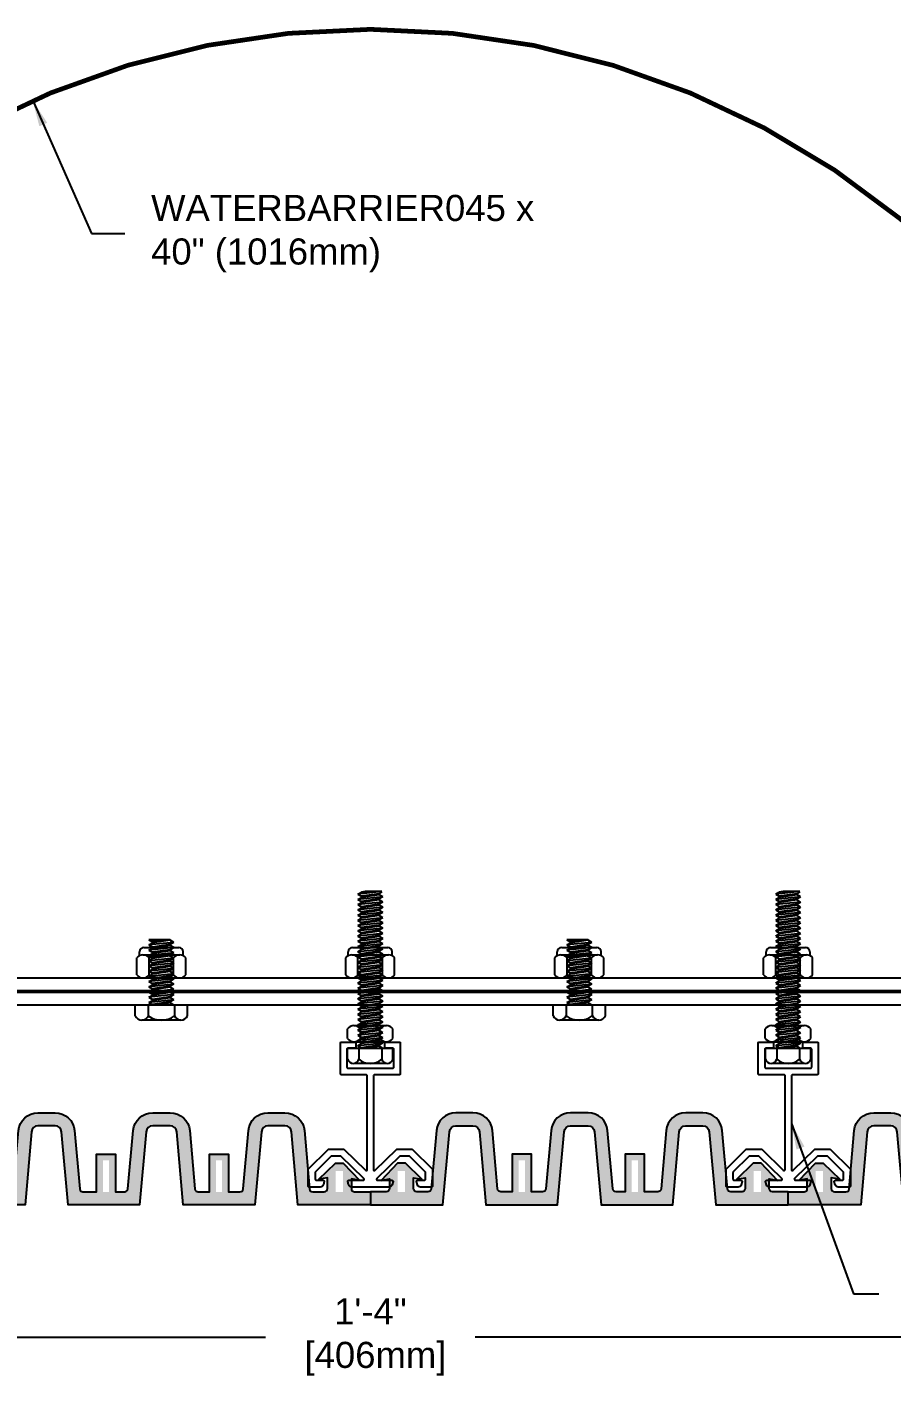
# Model space of a CAD drawing. Header units: inches. Extents: x 0 to 34.5, y -15.8 to 21.6.
# Drawn here: x 18.05 to 26.32, y -15.84 to -2.93 of the extents above; entities that cross this region are included whole.
import ezdxf

# ---------------------------------------------------------------- set-up
doc = ezdxf.new("R2010")
doc.units = ezdxf.units.IN
doc.header["$MEASUREMENT"] = 0
for name, color, linetype in [('Anchors', 4, 'Continuous'), ('Dimensions', 3, 'Continuous'), ('Fillers', 2, 'Continuous'), ('Metals', 7, 'Continuous'), ('Text', 2, 'Continuous')]:
    doc.layers.add(name, color=color, linetype=linetype)
doc.styles.add('Arial', font='arial.ttf')
doc.dimstyles.new('Arial', dxfattribs={"dimtxt": 0.25, "dimasz": 0.25, "dimexe": 0.25, "dimexo": 0.25, "dimgap": 0.25, "dimtad": 0, "dimtih": 1, "dimtoh": 1, "dimdec": 4, "dimzin": 0, "dimdsep": 46, "dimlunit": 4, "dimtxsty": 'Arial', "dimcen": 0.25, "dimadec": 0, "dimazin": 0, "dimtfac": 1, "dimtdec": 4, "dimtofl": 0, "dimtmove": 0, "dimatfit": 3, "dimfxl": 0, "dimfrac": 2, "dimtolj": 1, "dimtzin": 0, "dimarcsym": 0})

# ---------------------------------------------------------------- blocks, each defined once
blk = doc.blocks.new('*D0')
at = {"layer": 'Defpoints', "color": 0}
for p in [(13.334, -14.199), (29.334, -14.199), (29.334, -15.464)]:
    blk.add_point(p, dxfattribs=at)
at = {"layer": 'Dimensions', "color": 0, "lineweight": -2}
for p, q in [((13.334, -14.449), (13.334, -15.714)), ((29.334, -14.449), (29.334, -15.714)), ((13.584, -15.464), (20.331, -15.464)), ((29.084, -15.464), (22.337, -15.464))]:
    blk.add_line(p, q, dxfattribs=at)
at = {"layer": 'Dimensions', "color": 0}
for points in [[(13.584, -15.422), (13.584, -15.506), (13.334, -15.464)], [(29.084, -15.422), (29.084, -15.506), (29.334, -15.464)]]:
    blk.add_solid(points, dxfattribs=at)
at = {"layer": 'Dimensions', "color": 0, "insert": (21.334, -15.464), "char_height": 0.25, "attachment_point": 5, "style": 'Arial'}
blk.add_mtext('\\A1;1\'-4"\\P [406mm]', dxfattribs=at)
blk = doc.blocks.new('VS400')
h = blk.add_hatch(color=256)
h.paths.add_polyline_path([(3.106, 0), (3.791, 0), (3.854, 0.7, -0.388879), (3.916, 0.757), (4.084, 0.757, -0.388879), (4.146, 0.7), (4.209, 0), (4.894, 0), (4.957, 0.7, -0.388879), (5.018, 0.757), (5.182, 0.757, -0.388879), (5.244, 0.7), (5.306, 0), (6, 0), (6, 0.125), (5.849, 0.125, -0.414214), (5.818, 0.156), (5.818, 0.25), (5.898, 0.235), (5.74, 0.4), (5.665, 0.4), (5.508, 0.245), (5.588, 0.26), (5.588, 0.156, -0.414214), (5.557, 0.125), (5.449, 0.125, -0.388344), (5.418, 0.153), (5.368, 0.712, 0.388036), (5.182, 0.882), (5.018, 0.882, 0.388036), (4.832, 0.712), (4.782, 0.153, -0.388344), (4.751, 0.125), (4.623, 0.125), (4.623, 0.487), (4.439, 0.487), (4.439, 0.125), (4.351, 0.125, -0.388344), (4.321, 0.153), (4.271, 0.712, 0.388036), (4.084, 0.882), (3.916, 0.882, 0.388036), (3.729, 0.712), (3.679, 0.153, -0.388344), (3.648, 0.125), (3.541, 0.125), (3.541, 0.487), (3.357, 0.487), (3.357, 0.125), (3.249, 0.125, -0.388344), (3.218, 0.153), (3.168, 0.712, 0.388036), (2.982, 0.882), (2.818, 0.882, 0.388036), (2.632, 0.712), (2.582, 0.153, -0.388344), (2.551, 0.125), (2.443, 0.125, -0.414214), (2.412, 0.156), (2.412, 0.26), (2.492, 0.245), (2.335, 0.4), (2.26, 0.4), (2.102, 0.235), (2.182, 0.25), (2.182, 0.156, -0.414214), (2.151, 0.125), (2, 0.125), (2, 0), (2.694, 0), (2.756, 0.7, -0.388879), (2.818, 0.757), (2.982, 0.757, -0.388879), (3.043, 0.7)])
h.paths.add_polyline_path([(3.479, 0.125), (3.419, 0.125), (3.419, 0.425), (3.479, 0.425)], flags=17)
h.paths.add_polyline_path([(4.501, 0.125), (4.501, 0.425), (4.561, 0.425), (4.561, 0.125)], flags=17)
h.paths.add_polyline_path([(2.332, 0.125), (2.262, 0.125), (2.262, 0.325), (2.332, 0.325)], flags=17)
h.paths.add_polyline_path([(5.668, 0.125), (5.668, 0.325), (5.738, 0.325), (5.738, 0.125)], flags=17)
blk.add_lwpolyline([(4.751, 0.125), (4.623, 0.125), (4.623, 0.487), (4.439, 0.487), (4.439, 0.125), (4.351, 0.125, -0.388344), (4.321, 0.153), (4.271, 0.711, 0.388652), (4.084, 0.882), (3.916, 0.882, 0.388652), (3.729, 0.711), (3.679, 0.153, -0.388344), (3.648, 0.125), (3.541, 0.125), (3.541, 0.487), (3.357, 0.487), (3.357, 0.125), (3.249, 0.125, -0.388344), (3.218, 0.153), (3.168, 0.711, 0.388652), (2.982, 0.882), (2.818, 0.882, 0.388652), (2.632, 0.711), (2.582, 0.153, -0.388344), (2.551, 0.125), (2.443, 0.125, -0.414214), (2.412, 0.156), (2.412, 0.26), (2.492, 0.245), (2.335, 0.4), (2.26, 0.4), (2.102, 0.235), (2.182, 0.25), (2.182, 0.156, -0.414214), (2.151, 0.125), (2, 0.125), (2, 0), (2.694, 0), (2.756, 0.7, -0.388879), (2.818, 0.757), (2.982, 0.757, -0.388879), (3.043, 0.7), (3.106, 0), (3.791, 0), (3.854, 0.7, -0.388879), (3.916, 0.757), (4.084, 0.757, -0.388879), (4.146, 0.7), (4.209, 0), (4.894, 0), (4.957, 0.7, -0.388879), (5.018, 0.757), (5.182, 0.757, -0.388879), (5.244, 0.7), (5.306, 0), (6, 0), (6, 0.125), (5.849, 0.125, -0.414214), (5.818, 0.156), (5.818, 0.25), (5.898, 0.235), (5.74, 0.4), (5.665, 0.4), (5.508, 0.245), (5.588, 0.26), (5.588, 0.156, -0.414214), (5.557, 0.125), (5.449, 0.125, -0.388344), (5.418, 0.153), (5.368, 0.711, 0.388652), (5.182, 0.882), (5.018, 0.882, 0.388652), (4.832, 0.711), (4.782, 0.153, -0.388344)], format="xyb", close=True)
blk = doc.blocks.new('H14112')
for p, q in [((-0.155, 0.144), (0.155, 0.144)), ((-0.217, 0.104), (-0.217, 0)), ((-0.119, 0), (-0.085, -0.02)), ((-0.109, 0), (-0.109, 0.104)), ((-0.085, -0.02), (0.048, 0)), ((0.094, 0), (0.085, -0.005)), ((0.109, 0), (0.109, 0.104)), ((0.217, 0.104), (0.217, 0)), ((-0.217, 0), (0.217, 0)), ((-0.119, -0.05), (0.119, -0.025)), ((-0.119, -0.05), (-0.085, -0.03)), ((-0.119, -0.05), (-0.085, -0.07)), ((-0.119, -0.1), (0.119, -0.075)), ((-0.119, -0.1), (-0.085, -0.08)), ((-0.119, -0.1), (-0.085, -0.12)), ((-0.119, -0.15), (0.119, -0.125)), ((-0.085, -0.03), (0.085, -0.005)), ((-0.085, -0.02), (-0.085, -0.03)), ((-0.085, -0.07), (0.085, -0.045)), ((-0.085, -0.08), (0.085, -0.055)), ((-0.085, -0.07), (-0.085, -0.08)), ((-0.085, -0.12), (0.085, -0.095)), ((-0.085, -0.13), (0.085, -0.105)), ((-0.085, -0.12), (-0.085, -0.13)), ((0.119, -0.025), (0.085, -0.005)), ((0.119, -0.025), (0.085, -0.045)), ((0.085, -0.045), (0.085, -0.055)), ((0.119, -0.075), (0.085, -0.055)), ((0.119, -0.075), (0.085, -0.095)), ((0.085, -0.095), (0.085, -0.105)), ((0.119, -0.125), (0.085, -0.105)), ((0.119, -0.125), (0.085, -0.145)), ((-0.119, -0.15), (-0.085, -0.13)), ((-0.119, -0.15), (-0.085, -0.17)), ((-0.119, -0.2), (0.119, -0.175)), ((-0.119, -0.2), (-0.085, -0.18)), ((-0.119, -0.2), (-0.085, -0.22)), ((-0.119, -0.25), (0.119, -0.225)), ((-0.119, -0.25), (-0.085, -0.23)), ((-0.119, -0.25), (-0.085, -0.27)), ((-0.085, -0.17), (0.085, -0.145)), ((-0.085, -0.18), (0.085, -0.155)), ((-0.085, -0.17), (-0.085, -0.18)), ((-0.085, -0.22), (0.085, -0.195)), ((-0.085, -0.23), (0.085, -0.205)), ((-0.085, -0.22), (-0.085, -0.23)), ((-0.085, -0.27), (0.085, -0.245)), ((-0.085, -0.28), (0.085, -0.255)), ((0.085, -0.145), (0.085, -0.155)), ((0.119, -0.175), (0.085, -0.155)), ((0.119, -0.175), (0.085, -0.195)), ((0.085, -0.195), (0.085, -0.205)), ((0.119, -0.225), (0.085, -0.205)), ((0.119, -0.225), (0.085, -0.245)), ((0.085, -0.245), (0.085, -0.255)), ((0.119, -0.275), (0.085, -0.255)), ((-0.119, -0.3), (0.119, -0.275)), ((-0.119, -0.3), (-0.085, -0.28)), ((-0.119, -0.3), (-0.085, -0.32)), ((-0.119, -0.35), (0.119, -0.325)), ((-0.119, -0.35), (-0.085, -0.33)), ((-0.119, -0.35), (-0.085, -0.37)), ((-0.119, -0.4), (0.119, -0.375)), ((-0.119, -0.4), (-0.085, -0.38)), ((-0.085, -0.27), (-0.085, -0.28)), ((-0.085, -0.32), (0.085, -0.295)), ((-0.085, -0.33), (0.085, -0.305)), ((-0.085, -0.32), (-0.085, -0.33)), ((-0.085, -0.37), (0.085, -0.345)), ((-0.085, -0.38), (0.085, -0.355)), ((-0.085, -0.37), (-0.085, -0.38)), ((0.119, -0.275), (0.085, -0.295)), ((0.085, -0.295), (0.085, -0.305)), ((0.119, -0.325), (0.085, -0.305)), ((0.119, -0.325), (0.085, -0.345)), ((0.085, -0.345), (0.085, -0.355)), ((0.119, -0.375), (0.085, -0.355)), ((0.119, -0.375), (0.085, -0.395)), ((-0.119, -0.4), (-0.085, -0.42)), ((-0.119, -0.45), (0.119, -0.425)), ((-0.119, -0.45), (-0.085, -0.43)), ((-0.119, -0.45), (-0.085, -0.47)), ((-0.119, -0.5), (0.119, -0.475)), ((-0.119, -0.5), (-0.085, -0.48)), ((-0.119, -0.5), (-0.085, -0.52)), ((-0.085, -0.42), (0.085, -0.395)), ((-0.085, -0.43), (0.085, -0.405)), ((-0.085, -0.42), (-0.085, -0.43)), ((-0.085, -0.47), (0.085, -0.445)), ((-0.085, -0.48), (0.085, -0.455)), ((-0.085, -0.47), (-0.085, -0.48)), ((-0.085, -0.52), (0.085, -0.495)), ((-0.085, -0.53), (0.085, -0.505)), ((0.085, -0.395), (0.085, -0.405)), ((0.119, -0.425), (0.085, -0.405)), ((0.119, -0.425), (0.085, -0.445)), ((0.085, -0.445), (0.085, -0.455)), ((0.119, -0.475), (0.085, -0.455)), ((0.119, -0.475), (0.085, -0.495)), ((0.085, -0.495), (0.085, -0.505)), ((0.119, -0.525), (0.085, -0.505)), ((-0.119, -0.55), (0.119, -0.525)), ((-0.119, -0.55), (-0.085, -0.53)), ((-0.119, -0.55), (-0.085, -0.57)), ((-0.119, -0.6), (0.119, -0.575)), ((-0.119, -0.6), (-0.085, -0.58)), ((-0.119, -0.6), (-0.085, -0.62)), ((-0.119, -0.65), (0.119, -0.625)), ((-0.119, -0.65), (-0.085, -0.63)), ((-0.085, -0.52), (-0.085, -0.53)), ((-0.085, -0.57), (0.085, -0.545)), ((-0.085, -0.58), (0.085, -0.555)), ((-0.085, -0.57), (-0.085, -0.58)), ((-0.085, -0.62), (0.085, -0.595)), ((-0.085, -0.63), (0.085, -0.605)), ((-0.085, -0.62), (-0.085, -0.63)), ((-0.085, -0.67), (0.085, -0.645)), ((0.119, -0.525), (0.085, -0.545)), ((0.085, -0.545), (0.085, -0.555)), ((0.119, -0.575), (0.085, -0.555)), ((0.119, -0.575), (0.085, -0.595)), ((0.085, -0.595), (0.085, -0.605)), ((0.119, -0.625), (0.085, -0.605)), ((0.119, -0.625), (0.085, -0.645)), ((0.085, -0.645), (0.085, -0.655)), ((-0.119, -0.65), (-0.085, -0.67)), ((-0.119, -0.7), (0.119, -0.675)), ((-0.119, -0.7), (-0.085, -0.68)), ((-0.119, -0.7), (-0.085, -0.72)), ((-0.119, -0.75), (0.119, -0.725)), ((-0.119, -0.75), (-0.085, -0.73)), ((-0.119, -0.75), (-0.085, -0.77)), ((-0.085, -0.68), (0.085, -0.655)), ((-0.085, -0.67), (-0.085, -0.68)), ((-0.085, -0.72), (0.085, -0.695)), ((-0.085, -0.73), (0.085, -0.705)), ((-0.085, -0.72), (-0.085, -0.73)), ((-0.085, -0.77), (0.085, -0.745)), ((-0.085, -0.78), (0.085, -0.755)), ((-0.085, -0.77), (-0.085, -0.78)), ((0.119, -0.675), (0.085, -0.655)), ((0.119, -0.675), (0.085, -0.695)), ((0.085, -0.695), (0.085, -0.705)), ((0.119, -0.725), (0.085, -0.705)), ((0.119, -0.725), (0.085, -0.745)), ((0.085, -0.745), (0.085, -0.755)), ((0.119, -0.775), (0.085, -0.755)), ((-0.119, -0.8), (0.119, -0.775)), ((-0.119, -0.8), (-0.085, -0.78)), ((-0.119, -0.8), (-0.085, -0.82)), ((-0.119, -0.85), (0.119, -0.825)), ((-0.119, -0.85), (-0.085, -0.83)), ((-0.119, -0.85), (-0.085, -0.87)), ((-0.119, -0.9), (0.119, -0.875)), ((-0.119, -0.9), (-0.085, -0.88)), ((-0.119, -0.9), (-0.085, -0.92)), ((-0.085, -0.82), (0.085, -0.795)), ((-0.085, -0.83), (0.085, -0.805)), ((-0.085, -0.82), (-0.085, -0.83)), ((-0.085, -0.87), (0.085, -0.845)), ((-0.085, -0.88), (0.085, -0.855)), ((-0.085, -0.87), (-0.085, -0.88)), ((-0.085, -0.92), (0.085, -0.895)), ((0.119, -0.775), (0.085, -0.795)), ((0.085, -0.795), (0.085, -0.805)), ((0.119, -0.825), (0.085, -0.805)), ((0.119, -0.825), (0.085, -0.845)), ((0.085, -0.845), (0.085, -0.855)), ((0.119, -0.875), (0.085, -0.855)), ((0.119, -0.875), (0.085, -0.895)), ((0.085, -0.895), (0.085, -0.905)), ((-0.119, -0.95), (0.119, -0.925)), ((-0.119, -0.95), (-0.085, -0.93)), ((-0.119, -0.95), (-0.085, -0.97)), ((-0.119, -1), (0.119, -0.975)), ((-0.119, -1), (-0.085, -0.98)), ((-0.119, -1), (-0.085, -1.02)), ((-0.119, -1.05), (0.119, -1.025)), ((-0.119, -1.05), (-0.085, -1.03)), ((-0.085, -0.93), (0.085, -0.905)), ((-0.085, -0.92), (-0.085, -0.93)), ((-0.085, -0.97), (0.085, -0.945)), ((-0.085, -0.98), (0.085, -0.955)), ((-0.085, -0.97), (-0.085, -0.98)), ((-0.085, -1.02), (0.085, -0.995)), ((-0.085, -1.03), (0.085, -1.005)), ((-0.085, -1.02), (-0.085, -1.03)), ((0.119, -0.925), (0.085, -0.905)), ((0.119, -0.925), (0.085, -0.945)), ((0.085, -0.945), (0.085, -0.955)), ((0.119, -0.975), (0.085, -0.955)), ((0.119, -0.975), (0.085, -0.995)), ((0.085, -0.995), (0.085, -1.005)), ((0.119, -1.025), (0.085, -1.005)), ((0.119, -1.025), (0.085, -1.045)), ((-0.119, -1.05), (-0.085, -1.07)), ((-0.119, -1.1), (0.119, -1.075)), ((-0.119, -1.1), (-0.085, -1.08)), ((-0.119, -1.1), (-0.085, -1.12)), ((-0.119, -1.15), (0.119, -1.125)), ((-0.119, -1.15), (-0.085, -1.13)), ((-0.119, -1.15), (-0.085, -1.17)), ((-0.085, -1.07), (0.085, -1.045)), ((-0.085, -1.08), (0.085, -1.055)), ((-0.085, -1.07), (-0.085, -1.08)), ((-0.085, -1.12), (0.085, -1.095)), ((-0.085, -1.13), (0.085, -1.105)), ((-0.085, -1.12), (-0.085, -1.13)), ((-0.085, -1.17), (0.085, -1.145)), ((-0.085, -1.18), (0.085, -1.155)), ((0.085, -1.045), (0.085, -1.055)), ((0.119, -1.075), (0.085, -1.055)), ((0.119, -1.075), (0.085, -1.095)), ((0.085, -1.095), (0.085, -1.105)), ((0.119, -1.125), (0.085, -1.105)), ((0.119, -1.125), (0.085, -1.145)), ((0.085, -1.145), (0.085, -1.155)), ((0.119, -1.175), (0.085, -1.155)), ((-0.119, -1.2), (0.119, -1.175)), ((-0.119, -1.2), (-0.085, -1.18)), ((-0.119, -1.2), (-0.085, -1.22)), ((-0.119, -1.25), (0.119, -1.225)), ((-0.119, -1.25), (-0.085, -1.23)), ((-0.119, -1.25), (-0.085, -1.27)), ((-0.119, -1.3), (0.119, -1.275)), ((-0.119, -1.3), (-0.085, -1.28)), ((-0.085, -1.17), (-0.085, -1.18)), ((-0.085, -1.22), (0.085, -1.195)), ((-0.085, -1.23), (0.085, -1.205)), ((-0.085, -1.22), (-0.085, -1.23)), ((-0.085, -1.27), (0.085, -1.245)), ((-0.085, -1.28), (0.085, -1.255)), ((-0.085, -1.27), (-0.085, -1.28)), ((0.119, -1.175), (0.085, -1.195)), ((0.085, -1.195), (0.085, -1.205)), ((0.119, -1.225), (0.085, -1.205)), ((0.119, -1.225), (0.085, -1.245)), ((0.085, -1.245), (0.085, -1.255)), ((0.119, -1.275), (0.085, -1.255)), ((0.119, -1.275), (0.085, -1.295)), ((-0.119, -1.3), (-0.085, -1.32)), ((-0.119, -1.35), (0.119, -1.325)), ((-0.119, -1.35), (-0.085, -1.33)), ((-0.119, -1.35), (-0.085, -1.37)), ((-0.119, -1.4), (0.119, -1.375)), ((-0.119, -1.4), (-0.085, -1.38)), ((-0.119, -1.4), (-0.085, -1.42)), ((-0.085, -1.32), (0.085, -1.295)), ((-0.085, -1.33), (0.085, -1.305)), ((-0.085, -1.32), (-0.085, -1.33)), ((-0.085, -1.37), (0.085, -1.345)), ((-0.085, -1.38), (0.085, -1.355)), ((-0.085, -1.37), (-0.085, -1.38)), ((-0.085, -1.42), (0.085, -1.395)), ((-0.085, -1.43), (0.085, -1.405)), ((-0.085, -1.42), (-0.085, -1.43)), ((0.085, -1.295), (0.085, -1.305)), ((0.119, -1.325), (0.085, -1.305)), ((0.119, -1.325), (0.085, -1.345)), ((0.085, -1.345), (0.085, -1.355)), ((0.119, -1.375), (0.085, -1.355)), ((0.119, -1.375), (0.085, -1.395)), ((0.085, -1.395), (0.085, -1.405)), ((0.119, -1.425), (0.085, -1.405)), ((-0.119, -1.45), (0.119, -1.425)), ((-0.119, -1.45), (-0.085, -1.43)), ((-0.119, -1.45), (-0.085, -1.47)), ((-0.11, -1.5), (0.119, -1.475)), ((-0.11, -1.5), (-0.085, -1.48)), ((-0.11, -1.5), (0.048, -1.5)), ((-0.085, -1.47), (0.085, -1.445)), ((-0.085, -1.48), (0.085, -1.455)), ((-0.085, -1.47), (-0.085, -1.48)), ((0.048, -1.5), (0.085, -1.495)), ((0.119, -1.425), (0.085, -1.445)), ((0.085, -1.445), (0.085, -1.455)), ((0.119, -1.475), (0.085, -1.455)), ((0.119, -1.475), (0.085, -1.495))]:
    blk.add_line(p, q)
for centre, radius, start, end in [((-0.163, 0.087), 0.057, 17.3212, 162.6788), ((0, -0.024), 0.168, 49.6113, 130.3887), ((0.163, 0.087), 0.057, 17.3212, 162.6788)]:
    blk.add_arc(centre, radius, start, end)
blk = doc.blocks.new('HLN14S')
for p, q in [((-0.168, 0.292), (0.168, 0.292)), ((-0.234, 0.03), (-0.234, 0.192)), ((-0.21, 0.213), (-0.21, 0.25)), ((-0.176, 0.222), (0.176, 0.222)), ((-0.117, 0.03), (-0.117, 0.192)), ((0.117, 0.03), (0.117, 0.192)), ((0.21, 0.213), (0.21, 0.25)), ((0.234, 0.03), (0.234, 0.192)), ((-0.176, 0), (0.176, 0))]:
    blk.add_line(p, q)
for centre, radius, start, end in [((-0.168, 0.25), 0.0418, 90, 180), ((0.168, 0.25), 0.0418, 0, 90), ((-0.176, 0.149), 0.0723, 35.7751, 144.2249), ((0, -0.022), 0.244, 61.2813, 118.7187), ((0.176, 0.149), 0.0723, 35.7751, 144.2249), ((-0.176, 0.072), 0.0723, 215.7751, 324.2249), ((0, 0.244), 0.244, 241.2813, 298.7187), ((0.176, 0.072), 0.0723, 215.7751, 324.2249)]:
    blk.add_arc(centre, radius, start, end)
blk = doc.blocks.new('HJN14')
for p, q in [((-0.155, 0), (0.155, 0)), ((-0.218, -0.124), (-0.218, -0.032)), ((-0.093, -0.124), (-0.093, -0.032)), ((0.093, -0.124), (0.093, -0.032)), ((0.218, -0.124), (0.218, -0.032)), ((-0.155, -0.156), (0.155, -0.156))]:
    blk.add_line(p, q)
for centre, radius, start, end in [((-0.155, -0.077), 0.077, 35.7751, 144.2249), ((0, -0.15), 0.15, 51.8343, 128.1657), ((0.155, -0.077), 0.077, 35.7751, 144.2249), ((-0.155, -0.079), 0.077, 215.7751, 324.2249), ((0, -0.007), 0.15, 231.8343, 308.1657), ((0.155, -0.079), 0.077, 215.7751, 324.2249)]:
    blk.add_arc(centre, radius, start, end)
blk = doc.blocks.new('H1458S')
for p, q in [((-0.188, 0.144), (0.187, 0.144)), ((-0.25, 0.104), (-0.25, 0)), ((-0.25, 0), (0.25, 0)), ((-0.125, 0), (-0.125, 0.104)), ((-0.119, 0), (-0.085, -0.02)), ((-0.085, -0.02), (0.048, 0)), ((0.125, 0), (0.125, 0.104)), ((0.25, 0.104), (0.25, 0)), ((-0.119, -0.05), (0.119, -0.025)), ((-0.119, -0.05), (-0.085, -0.03)), ((-0.119, -0.05), (-0.085, -0.07)), ((-0.119, -0.1), (0.119, -0.075)), ((-0.119, -0.1), (-0.085, -0.08)), ((-0.119, -0.1), (-0.085, -0.12)), ((-0.119, -0.15), (0.119, -0.125)), ((-0.085, -0.03), (0.085, -0.005)), ((-0.085, -0.02), (-0.085, -0.03)), ((-0.085, -0.07), (0.085, -0.045)), ((-0.085, -0.08), (0.085, -0.055)), ((-0.085, -0.07), (-0.085, -0.08)), ((-0.085, -0.12), (0.085, -0.095)), ((-0.085, -0.13), (0.085, -0.105)), ((-0.085, -0.12), (-0.085, -0.13)), ((0.094, 0), (0.085, -0.005)), ((0.119, -0.025), (0.085, -0.005)), ((0.119, -0.025), (0.085, -0.045)), ((0.085, -0.045), (0.085, -0.055)), ((0.119, -0.075), (0.085, -0.055)), ((0.119, -0.075), (0.085, -0.095)), ((0.085, -0.095), (0.085, -0.105)), ((0.119, -0.125), (0.085, -0.105)), ((0.119, -0.125), (0.085, -0.145)), ((-0.119, -0.15), (-0.085, -0.13)), ((-0.119, -0.15), (-0.085, -0.17)), ((-0.119, -0.2), (0.119, -0.175)), ((-0.119, -0.2), (-0.085, -0.18)), ((-0.119, -0.2), (-0.085, -0.22)), ((-0.119, -0.25), (0.119, -0.225)), ((-0.119, -0.25), (-0.085, -0.23)), ((-0.119, -0.25), (-0.085, -0.27)), ((-0.085, -0.17), (0.085, -0.145)), ((-0.085, -0.18), (0.085, -0.155)), ((-0.085, -0.17), (-0.085, -0.18)), ((-0.085, -0.22), (0.085, -0.195)), ((-0.085, -0.23), (0.085, -0.205)), ((-0.085, -0.22), (-0.085, -0.23)), ((-0.085, -0.27), (0.085, -0.245)), ((-0.085, -0.28), (0.085, -0.255)), ((0.085, -0.145), (0.085, -0.155)), ((0.119, -0.175), (0.085, -0.155)), ((0.119, -0.175), (0.085, -0.195)), ((0.085, -0.195), (0.085, -0.205)), ((0.119, -0.225), (0.085, -0.205)), ((0.119, -0.225), (0.085, -0.245)), ((0.085, -0.245), (0.085, -0.255)), ((0.119, -0.275), (0.085, -0.255)), ((-0.119, -0.3), (0.119, -0.275)), ((-0.119, -0.3), (-0.085, -0.28)), ((-0.119, -0.3), (-0.085, -0.32)), ((-0.119, -0.35), (0.119, -0.325)), ((-0.119, -0.35), (-0.085, -0.33)), ((-0.119, -0.35), (-0.085, -0.37)), ((-0.119, -0.4), (0.119, -0.375)), ((-0.119, -0.4), (-0.085, -0.38)), ((-0.085, -0.27), (-0.085, -0.28)), ((-0.085, -0.32), (0.085, -0.295)), ((-0.085, -0.33), (0.085, -0.305)), ((-0.085, -0.32), (-0.085, -0.33)), ((-0.085, -0.37), (0.085, -0.345)), ((-0.085, -0.38), (0.085, -0.355)), ((-0.085, -0.37), (-0.085, -0.38)), ((0.119, -0.275), (0.085, -0.295)), ((0.085, -0.295), (0.085, -0.305)), ((0.119, -0.325), (0.085, -0.305)), ((0.119, -0.325), (0.085, -0.345)), ((0.085, -0.345), (0.085, -0.355)), ((0.119, -0.375), (0.085, -0.355)), ((0.119, -0.375), (0.085, -0.395)), ((-0.119, -0.4), (-0.085, -0.42)), ((-0.119, -0.45), (0.119, -0.425)), ((-0.119, -0.45), (-0.085, -0.43)), ((-0.119, -0.45), (-0.085, -0.47)), ((-0.119, -0.5), (0.119, -0.475)), ((-0.119, -0.5), (-0.085, -0.48)), ((-0.119, -0.5), (-0.085, -0.52)), ((-0.085, -0.42), (0.085, -0.395)), ((-0.085, -0.43), (0.085, -0.405)), ((-0.085, -0.42), (-0.085, -0.43)), ((-0.085, -0.47), (0.085, -0.445)), ((-0.085, -0.48), (0.085, -0.455)), ((-0.085, -0.47), (-0.085, -0.48)), ((-0.085, -0.52), (0.085, -0.495)), ((-0.085, -0.53), (0.085, -0.505)), ((0.085, -0.395), (0.085, -0.405)), ((0.119, -0.425), (0.085, -0.405)), ((0.119, -0.425), (0.085, -0.445)), ((0.085, -0.445), (0.085, -0.455)), ((0.119, -0.475), (0.085, -0.455)), ((0.119, -0.475), (0.085, -0.495)), ((0.085, -0.495), (0.085, -0.505)), ((0.119, -0.525), (0.085, -0.505)), ((-0.119, -0.55), (0.119, -0.525)), ((-0.119, -0.55), (-0.085, -0.53)), ((-0.119, -0.55), (-0.085, -0.57)), ((-0.119, -0.6), (0.119, -0.575)), ((-0.119, -0.6), (-0.085, -0.58)), ((-0.119, -0.6), (-0.085, -0.62)), ((-0.085, -0.52), (-0.085, -0.53)), ((-0.085, -0.57), (0.085, -0.545)), ((-0.085, -0.58), (0.085, -0.555)), ((-0.085, -0.57), (-0.085, -0.58)), ((-0.085, -0.62), (0.085, -0.595)), ((-0.085, -0.62), (-0.085, -0.625)), ((-0.085, -0.625), (0.119, -0.625)), ((-0.048, -0.625), (0.085, -0.605)), ((0.119, -0.525), (0.085, -0.545)), ((0.085, -0.545), (0.085, -0.555)), ((0.119, -0.575), (0.085, -0.555)), ((0.119, -0.575), (0.085, -0.595)), ((0.085, -0.595), (0.085, -0.605)), ((0.119, -0.625), (0.085, -0.605))]:
    blk.add_line(p, q)
for centre, radius, start, end in [((-0.188, 0.075), 0.0688, 24.7615, 155.2385), ((0, -0.071), 0.215, 54.5107, 125.4893), ((0.187, 0.075), 0.0688, 24.7615, 155.2385)]:
    blk.add_arc(centre, radius, start, end)
blk = doc.blocks.new('pantograph - profile')
at = {"layer": 'Metals'}
for points in [[(2.701, 22.862), (17.244, 22.862), (17.244, 22.737), (2.701, 22.737)], [(2.701, 22.727), (17.244, 22.727), (17.244, 22.602), (2.701, 22.602)]]:
    blk.add_lwpolyline(points, close=True, dxfattribs=at)
at = {"layer": 'Anchors', "rotation": 180}
for name, p in [('H14112', (9.972, 22.188)), ('H14112', (13.972, 22.188)), ('H1458S', (7.972, 22.602)), ('H1458S', (11.972, 22.602))]:
    blk.add_blockref(name, p, dxfattribs=at)
at = {"layer": 'Anchors'}
for name, p in [('HLN14S', (7.972, 22.862)), ('HLN14S', (9.971, 22.862)), ('HLN14S', (11.972, 22.862)), ('HLN14S', (13.971, 22.862)), ('HJN14', (9.971, 22.407)), ('HJN14', (13.971, 22.407))]:
    blk.add_blockref(name, p, dxfattribs=at)
blk = doc.blocks.new('ral8')
blk.add_lwpolyline([(0.635, 1.075, 0.414214), (0.625, 1.065), (0.625, 0.169, 0.664105), (0.642, 0.162), (0.846, 0.361, -0.195981), (0.853, 0.364), (0.993, 0.364, -0.198237), (1, 0.361), (1.187, 0.175, -0.199587), (1.19, 0.168), (1.19, 0.01, -0.414214), (1.18, 0), (1.074, 0, -0.339454), (1.045, 0.023), (1.036, 0.053, -0.493145), (1.046, 0.066), (1.114, 0.066, 0.414214), (1.124, 0.076), (1.124, 0.14, 0.199587), (1.121, 0.147), (0.973, 0.295, 0.198237), (0.966, 0.298), (0.88, 0.298, 0.195981), (0.873, 0.295), (0.656, 0.083, 0.672268), (0.663, 0.066), (0.802, 0.066, -0.493145), (0.812, 0.053), (0.803, 0.023, -0.339454), (0.774, 0), (0.416, 0, -0.339454), (0.387, 0.023), (0.378, 0.053, -0.493145), (0.388, 0.066), (0.527, 0.066, 0.672268), (0.534, 0.083), (0.317, 0.295, 0.195981), (0.31, 0.298), (0.224, 0.298, 0.198237), (0.217, 0.295), (0.069, 0.147, 0.199587), (0.066, 0.14), (0.066, 0.076, 0.414214), (0.076, 0.066), (0.144, 0.066, -0.493145), (0.154, 0.053), (0.145, 0.023, -0.339454), (0.116, 0), (0.01, 0, -0.414214), (0, 0.01), (0, 0.168, -0.199587), (0.003, 0.175), (0.19, 0.361, -0.198237), (0.197, 0.364), (0.337, 0.364, -0.195981), (0.344, 0.361), (0.548, 0.162, 0.664105), (0.565, 0.169), (0.565, 1.065, 0.414214), (0.555, 1.075), (0.318, 1.075, -0.414214), (0.308, 1.085), (0.308, 1.379, -0.414214), (0.318, 1.389), (0.445, 1.389, -0.414214), (0.455, 1.379), (0.455, 1.339, -0.414214), (0.445, 1.329), (0.38, 1.329, 0.414214), (0.37, 1.319), (0.37, 1.149, 0.414214), (0.38, 1.139), (0.81, 1.139, 0.414214), (0.82, 1.149), (0.82, 1.319, 0.414214), (0.81, 1.329), (0.745, 1.329, -0.414214), (0.735, 1.339), (0.735, 1.379, -0.414214), (0.745, 1.389), (0.872, 1.389, -0.414214), (0.882, 1.379), (0.882, 1.085, -0.414214), (0.872, 1.075)], format="xyb", close=True)

msp = doc.modelspace()

# ---------------------------------------------------------------- linework, layer by layer
at = {"layer": 'Fillers'}
msp.add_lwpolyline([(29.33418, -14.19937, 0.045, 0.045, 0), (29.33418, -10.94937, 0.045, 0.045, 1), (13.33418, -10.94937, 0.045, 0.045, 0), (13.33418, -14.19937, 0, 0, 0)], format="xyseb", dxfattribs=at)

# ---------------------------------------------------------------- block references
for name, p in [('pantograph - profile', (11.36119, -34.88911)), ('ral8', (20.73868, -14.02964)), ('ral8', (24.73868, -14.02964))]:
    msp.add_blockref(name, p)
at = {"layer": 'Fillers', "xscale": -1}
for p in [(23.33418, -14.19937), (31.33418, -14.19937)]:
    msp.add_blockref('VS400', p, dxfattribs=at)
at = {"layer": 'Fillers'}
msp.add_blockref('VS400', (19.33418, -14.19937), dxfattribs=at)

# ---------------------------------------------------------------- texts
at = {"layer": 'Text', "insert": (19.23512, -4.90461), "char_height": 0.25, "attachment_point": 4, "style": 'Arial'}
msp.add_mtext('\\A1;WATERBARRIER045 x\\P40" (1016mm)', dxfattribs=at)

# ---------------------------------------------------------------- dimensions: what is measured, and where the dimension line sits
at = {"layer": 'Dimensions'}
dim = msp.add_linear_dim(base=(29.33418, -15.46407), p1=(13.33418, -14.19937), p2=(29.33418, -14.19937), dimstyle='Arial', override={"dimpost": '\\X'}, dxfattribs=at)
dim.commit()
dim.dimension.update_dxf_attribs({"geometry": '*D0', "text_midpoint": (21.33418, -15.46407), "dimtype": 160})

# ---------------------------------------------------------------- leaders
at = {"layer": 'Fillers'}
msp.add_leader([(25.36518, -13.42014), (25.95859, -15.0491), (26.20109, -15.0491)], dimstyle='Arial', dxfattribs=at)
at = {"layer": 'Text', "annotation_type": 0, "has_hookline": 1, "hookline_direction": 0, "text_width": 3.66115}
msp.add_leader([(18.1019, -3.63142), (18.66426, -4.90461), (18.98512, -4.90461)], dimstyle='Arial', override={"dimgap": 0.25, "dimtad": 0}, dxfattribs=at)

doc.saveas('drawing.dxf')
